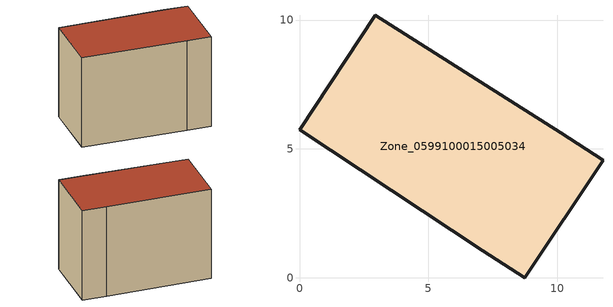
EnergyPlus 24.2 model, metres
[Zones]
Zone_0599100015005034
 floor ground (C_G): 2.93,10.19 10.12,5.62 11.77,4.56 8.74,0 7.11,1.05 0,5.75 z0.76
 wall outside (C_F): 10.12,5.62 2.93,10.19 0,5.75 7.11,1.05 8.74,0 11.77,4.56 10.12,5.62 z0.76:8.41
 roof outside (C_R): 11.77,4.56 10.12,5.62 2.93,10.19 0,5.75 7.11,1.05 8.74,0 z8.41
[BUILDING]
Pand.0599100015005034: North Axis=0; Terrain=City; Loads Convergence Tolerance Value=0.04; Temperature Convergence Tolerance Value=0.4; Solar Distribution=FullExterior; Maximum Number of Warmup Days=25; Minimum Number of Warmup Days=1
[Site:Location]
Rotterdam.The.Hague.AP_ZH_NLD Design_Conditions: Latitude=51.96; Longitude=4.45; Time Zone=1; Elevation=-4.5
[SITE:GROUNDTEMPERATURE:BUILDINGSURFACE]
18, 18, 18, 18, 18, 18, 18, 18, 18, 18, 18, 18
[MATERIAL] Thermal Absorptance=0.9; Solar Absorptance=0.7; Visible Absorptance=0.7
Name | Roughness | Thickness | Conductivity | Density | Specific Heat
G.TI.1975-1991 | MediumSmooth | 0.15 | 0.288461 | 540 | 1210
F.TI.1975-1991 | Rough | 0.3 | 0.230769 | 1920 | 840
R.TI.1975-1991 | MediumRough | 0.2 | 0.153846 | 1500 | 1000
[CONSTRUCTION]
C_G: G.TI.1975-1991
C_F: F.TI.1975-1991
C_R: R.TI.1975-1991
[ZONE]
Zone_0599100015005034: Type=1; Multiplier=1; Ceiling Height=Autocalculate; Volume=Autocalculate; Floor Area=autocalculate; Part of Total Floor Area=Yes
[ZONEINFILTRATION:DESIGNFLOWRATE]
Infil_Zone_0599100015005034: Zone or ZoneList or Space or SpaceList=Zone_0599100015005034; Schedule=AlwaysOn; Design Flow Rate Calculation Method=Flow/Area; Flow Rate per Floor Area=0.003; Constant Term Coefficient=1; Temperature Term Coefficient=0; Velocity Term Coefficient=0; Velocity Squared Term Coefficient=0
[HVACTEMPLATE:ZONE:IDEALLOADSAIRSYSTEM]
Zone_0599100015005034: Maximum Heating Supply Air Temperature=50; Minimum Cooling Supply Air Temperature=13; Maximum Heating Supply Air Humidity Ratio=0.0156; Minimum Cooling Supply Air Humidity Ratio=0.0077; Heating Limit=NoLimit; Cooling Limit=NoLimit; Dehumidification Control Type=ConstantSensibleHeatRatio; Cooling Sensible Heat Ratio=0.7; Dehumidification Setpoint=60; Humidification Control Type=None; Humidification Setpoint=30; Outdoor Air Method=None; Outdoor Air Flow Rate per Person=0.00944; Outdoor Air Flow Rate per Zone Floor Area=0; Outdoor Air Flow Rate per Zone=0; Demand Controlled Ventilation Type=None; Outdoor Air Economizer Type=NoEconomizer; Heat Recovery Type=None; Sensible Heat Recovery Effectiveness=0.7; Latent Heat Recovery Effectiveness=0.65
[ZONECONTROL:THERMOSTAT]
ThermostatControl_Zone_0599100015005034: Zone or ZoneList=Zone_0599100015005034; Control Type Schedule=DualSetpointControlType; Control 1=Thermostat_Zone_0599100015005034; Temperature Difference Between Cutout And Setpoint=0
[THERMOSTATSETPOINT:DUALSETPOINT]
Thermostat_Zone_0599100015005034: Heating Setpoint Temperature Schedule=HeatingSetpoint_Zone_0599100015005034; Cooling Setpoint Temperature Schedule=CoolingSetpoint_Zone_0599100015005034
[SCHEDULE:COMPACT]
HeatingSetpoint_Zone_0599100015005034: Through: 12/31, For: AllDays, Until: 24:00, 21
CoolingSetpoint_Zone_0599100015005034: Through: 12/31, For: AllDays, Until: 24:00, 24
DualSetpointControlType: Through: 12/31, For: AllDays, Until: 24:00, 4
AlwaysOn: Through: 12/31, For: AllDays, Until: 24:00, 1
